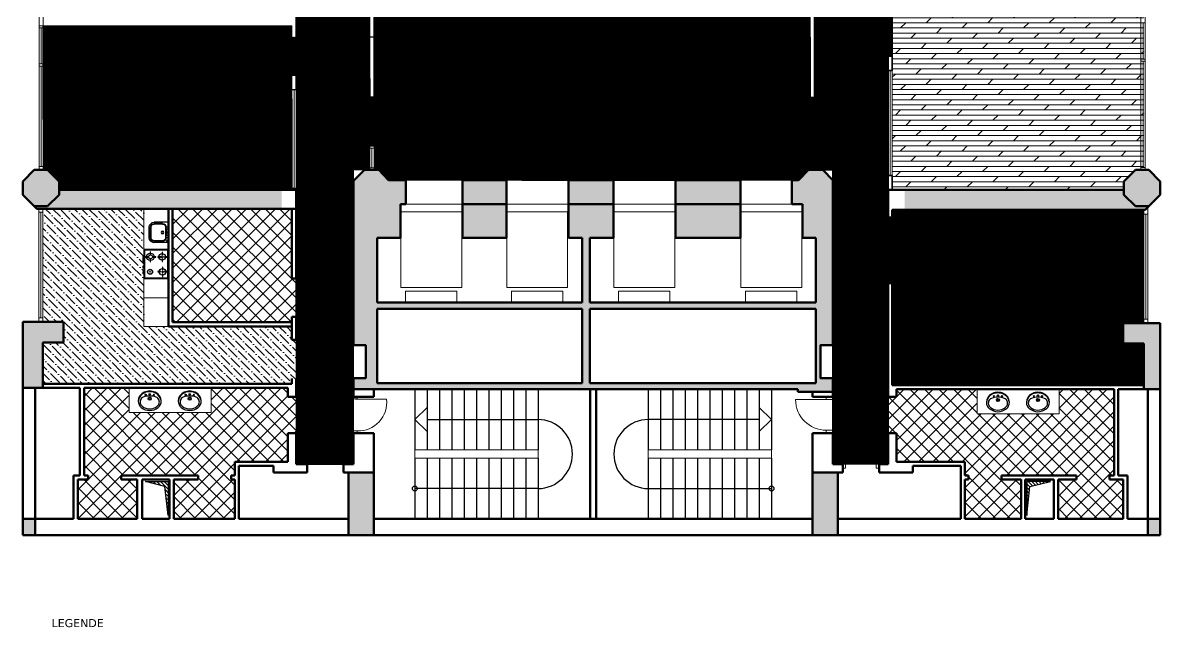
# Model space of a CAD drawing. Header units: millimetres. Extents: x 253 to 682, y -1208 to -847.
# Drawn here: x 324.19 to 351.91, y -1116.1 to -1101.37 of the extents above; entities that cross this region are included whole.
import ezdxf

# ---------------------------------------------------------------- set-up
doc = ezdxf.new("R2010")
doc.units = ezdxf.units.MM
doc.header["$LTSCALE"] = 10
doc.header["$MEASUREMENT"] = 0
for name, color, linetype in [('Escalier', 241, 'Continuous'), ('HACHURE', 252, 'Continuous'), ('REV-C', 251, 'Continuous'), ('sanetaire', 4, 'Continuous'), ('Sanitaire', 4, 'Continuous'), ('SANITAIRES', 4, 'Continuous')]:
    doc.layers.add(name, color=color, linetype=linetype)
for name, color, linetype, lineweight in [('faux  plafond', 143, 'Continuous', 9), ('men-porte', 30, 'Continuous', 5), ('Men_porte', 30, 'Continuous', 5), ('MUR', 5, 'Continuous', 50), ('mur-bas', 190, 'Continuous', 20), ('SANIT', 8, 'Continuous', 0)]:
    doc.layers.add(name, color=color, linetype=linetype, lineweight=lineweight)
doc.layers.add('hachures++', color=7, linetype='Continuous', lineweight=5, true_color=0xa8a8a8)
doc.styles.add('Verdana', font='verdana.ttf')
pattern_1 = [(315, (1110.29909, 345.88169), (0.176776695, 0.176776695), []), (45, (1110.29909, 345.88169), (-0.176776695, 0.176776695), [])]
pattern_2 = [(315, (1110.26909, 330.30169), (0.176776695, 0.176776695), []), (45, (1110.26909, 330.30169), (-0.176776695, 0.176776695), [])]
pattern_3 = [(45, (290606.838652, 332635.756721), (-0.00883883476483, 0.00883883476483), [])]
pattern_4 = [(45, (290654.832887, 332835.756721), (-0.00883883476483, 0.00883883476483), [])]

# ---------------------------------------------------------------- blocks, each defined once
blk = doc.blocks.new('A$C091A745A')
at = {"layer": 'Men_porte'}
for p, q in [((0.816, 0.85), (0.796, 0.85)), ((0.796, 0.85), (0.796, 0.1)), ((0.816, 0.1), (0.816, 0.85)), ((0, 0.1), (0, 0)), ((0.07, 0.1), (0, 0.1)), ((0, 0), (0.07, 0)), ((0.07, 0), (0.07, 0.1)), ((0.816, 0.1), (0.796, 0.1)), ((0.816, 0), (0.816, 0.1)), ((0.816, 0.1), (0.886, 0.1)), ((0.886, 0), (0.816, 0)), ((0.886, 0.1), (0.886, 0))]:
    blk.add_line(p, q, dxfattribs=at)
blk.add_arc((0.823, 0.097), 0.753, 90.5347, 179.7782, dxfattribs=at)
blk = doc.blocks.new('LA-JA')
at = {"layer": 'SANITAIRES'}
for centre, radius in [((-0.1, -0.093), 0.015), ((0, -0.187), 0.0375), ((0, -0.187), 0.023), ((0, -0.08), 0.0175), ((0.1, -0.093), 0.015)]:
    blk.add_circle(centre, radius, dxfattribs=at)
for centre, radius, start, end in [((0, -0.352), 0.352, 90, 112.7144), ((0, -0.352), 0.352, 67.2856, 90), ((-0.024, -0.278), 0.258, 172.5047, 172.5047), ((-0.045, -0.244), 0.235, 112.7144, 180), ((-0.08, -0.244), 0.2, 180, 230.9171), ((-0.024, -0.278), 0.258, 112.1793, 169.0033), ((-0.114, -0.262), 0.121, 110.3585, 207.069), ((0.024, -0.278), 0.258, 7.4953, 7.4953), ((0, -0.57), 0.45, 90, 110.3585), ((0, -0.352), 0.336, 90, 111.2533), ((0, -0.352), 0.336, 68.7467, 90), ((0, -0.57), 0.45, 69.6415, 90), ((0.024, -0.278), 0.258, 10.9967, 67.8207), ((0.045, -0.244), 0.235, 0, 67.2856), ((0.114, -0.262), 0.121, 332.931, 69.6415), ((0.08, -0.244), 0.2, 309.0829, 0), ((-0.08, -0.244), 0.16, 207.069, 230.9171), ((0, -0.146), 0.327, 230.9171, 270), ((0, -0.146), 0.287, 230.9171, 270), ((0, -0.146), 0.287, 270, 309.0829), ((0, -0.146), 0.327, 270, 309.0829), ((0.08, -0.244), 0.16, 309.0829, 332.931)]:
    blk.add_arc(centre, radius, start, end, dxfattribs=at)
blk = doc.blocks.new('LAV')
blk.add_blockref('LA-JA', (-0.003, 0.302))
blk = doc.blocks.new('ENCIMERA')
at = {"layer": 'SANIT', "ltscale": 0.5}
blk.add_blockref('LAV', (0.003, -0.067), dxfattribs=at)
blk = doc.blocks.new('treee')
at = {"layer": 'mur-bas', "ltscale": 2}
for p, q in [((0.6, 0), (0, 0)), ((0.6, -2), (0.6, 0)), ((0.6, -2), (0, -2))]:
    blk.add_line(p, q, dxfattribs=at)
at = {"layer": 'sanetaire', "ltscale": 0.5, "rotation": 90}
for p in [(0.311, -0.521), (0.311, -1.496)]:
    blk.add_blockref('ENCIMERA', p, dxfattribs=at)
blk = doc.blocks.new('etetetetet555')
at = {"layer": 'Sanitaire'}
for p, q in [((0.059, -0.148), (0.059, -0.155)), ((0.124, -0.148), (0.059, -0.148)), ((0.059, -0.155), (0.124, -0.155)), ((0.124, -0.155), (0.124, -0.148)), ((0.179, -0.032), (0.172, -0.032)), ((0.172, -0.032), (0.172, -0.097)), ((0.172, -0.097), (0.179, -0.097)), ((0.179, -0.193), (0.172, -0.193)), ((0.172, -0.193), (0.172, -0.259)), ((0.172, -0.259), (0.179, -0.259)), ((0.179, -0.097), (0.179, -0.032)), ((0.179, -0.259), (0.179, -0.193)), ((0.223, -0.148), (0.223, -0.155)), ((0.288, -0.148), (0.223, -0.148)), ((0.223, -0.155), (0.288, -0.155)), ((0.288, -0.155), (0.288, -0.148)), ((0.423, -0.14), (0.423, -0.147)), ((0.489, -0.14), (0.423, -0.14)), ((0.423, -0.147), (0.489, -0.147)), ((0.489, -0.147), (0.489, -0.14)), ((0.543, -0.032), (0.536, -0.032)), ((0.536, -0.032), (0.536, -0.097)), ((0.536, -0.097), (0.543, -0.097)), ((0.543, -0.193), (0.536, -0.193)), ((0.536, -0.193), (0.536, -0.259)), ((0.536, -0.259), (0.543, -0.259)), ((0.543, -0.097), (0.543, -0.032)), ((0.543, -0.259), (0.543, -0.193)), ((0.587, -0.14), (0.587, -0.147)), ((0.652, -0.14), (0.587, -0.14)), ((0.587, -0.147), (0.652, -0.147)), ((0.652, -0.147), (0.652, -0.14)), ((0.054, -0.437), (0.054, -0.444)), ((0.119, -0.437), (0.054, -0.437)), ((0.054, -0.444), (0.119, -0.444)), ((0.119, -0.444), (0.119, -0.437)), ((0.179, -0.311), (0.172, -0.311)), ((0.172, -0.311), (0.172, -0.376)), ((0.172, -0.376), (0.179, -0.376)), ((0.179, -0.49), (0.172, -0.49)), ((0.172, -0.49), (0.172, -0.555)), ((0.179, -0.376), (0.179, -0.311)), ((0.179, -0.555), (0.179, -0.49)), ((0.233, -0.437), (0.233, -0.444)), ((0.298, -0.437), (0.233, -0.437)), ((0.233, -0.444), (0.298, -0.444)), ((0.298, -0.444), (0.298, -0.437)), ((0.172, -0.555), (0.179, -0.555))]:
    blk.add_line(p, q, dxfattribs=at)
for points in [[(0.7, -0.6), (0.7, 0), (0, 0), (0, -0.6)], [(0.684, -0.584), (0.684, -0.016), (0.016, -0.016), (0.016, -0.584)], [(0.153, -0.622), (0.195, -0.622), (0.195, -0.603), (0.153, -0.603)], [(0.21, -0.622), (0.252, -0.622), (0.252, -0.603), (0.21, -0.603)], [(0.268, -0.622), (0.31, -0.622), (0.31, -0.603), (0.268, -0.603)], [(0.402, -0.622), (0.443, -0.622), (0.443, -0.603), (0.402, -0.603)], [(0.541, -0.622), (0.582, -0.622), (0.582, -0.603), (0.541, -0.603)]]:
    blk.add_lwpolyline(points, close=True, dxfattribs=at)
for centre, radius in [((0.176, -0.156), 0.0801), ((0.175, -0.15), 0.0236), ((0.541, -0.144), 0.0801), ((0.54, -0.142), 0.0186), ((0.175, -0.439), 0.0917), ((0.176, -0.434), 0.0464), ((0.54, -0.448), 0.0626), ((0.54, -0.448), 0.0554), ((0.54, -0.448), 0.00649)]:
    blk.add_circle(centre, radius, dxfattribs=at)
blk = doc.blocks.new('zrzerer')
at = {"layer": 'Sanitaire', "extrusion": (0, 0, -1)}
for p, q in [((0, 0), (0, -0.346)), ((0, 0), (0.497, 0)), ((0.376, 0), (0.376, -0.054)), ((0.497, 0), (0.497, -0.346)), ((0.03, -0.145), (0.03, -0.346)), ((0.044, -0.145), (0.044, -0.346)), ((0.122, 0), (0.122, -0.054)), ((0.376, -0.054), (0.122, -0.054)), ((0.376, -0.067), (0.122, -0.067)), ((0.172, -0.008), (0.326, -0.008)), ((0.172, -0.008), (0.172, -0.046)), ((0.326, -0.046), (0.172, -0.046)), ((0.326, -0.008), (0.326, -0.046)), ((0.454, -0.145), (0.454, -0.346)), ((0.467, -0.145), (0.467, -0.346)), ((0.376, -0.424), (0.122, -0.424)), ((0.376, -0.437), (0.122, -0.437)), ((0.376, -0.467), (0.122, -0.467))]:
    blk.add_line(p, q, dxfattribs=at)
for centre, radius in [((-0.249, -0.145), 0.0346), ((-0.249, -0.145), 0.025), ((-0.248, -0.026), 0.0117), ((-0.455, -0.026), 0.0173)]:
    blk.add_circle(centre, radius, dxfattribs=at)
for centre, radius, start, end in [((-0.122, -0.145), 0.091, 360, 90), ((-0.122, -0.145), 0.078, 360, 90), ((-0.376, -0.145), 0.091, 90, 180), ((-0.376, -0.145), 0.078, 90, 180), ((-0.122, -0.346), 0.122, 270, 360), ((-0.122, -0.346), 0.091, 270, 360), ((-0.122, -0.346), 0.078, 270, 360), ((-0.376, -0.346), 0.122, 180, 270), ((-0.376, -0.346), 0.091, 180, 270), ((-0.376, -0.346), 0.078, 180, 270)]:
    blk.add_arc(centre, radius, start, end, dxfattribs=at)

msp = doc.modelspace()

# ---------------------------------------------------------------- hatches: boundary and pattern name
at = {"layer": 'HACHURE', "ltscale": 0.02}
h = msp.add_hatch(dxfattribs=at)
h.set_pattern_fill('ANSI31', color=253, scale=0.1)
h.set_pattern_definition(pattern_4)
h.paths.add_polyline_path([(339.352, -1103.722), (340.852, -1103.722), (340.852, -1104.722), (340.852, -1105.202), (341.684, -1105.202), (342.352, -1105.202), (342.352, -1104.222), (341.852, -1104.222), (341.852, -1101.722), (343.382, -1101.722), (343.382, -1101.102), (340.852, -1101.102), (340.852, -1103.222), (335.852, -1103.222), (335.852, -1104.222), (331.352, -1104.222), (331.352, -1102.722), (332.652, -1102.722), (332.652, -1101.722), (330.752, -1101.715), (330.752, -1102.641), (330.852, -1102.648), (330.852, -1102.998), (330.852, -1105.442), (330.852, -1105.899), (330.852, -1107.225), (332.252, -1107.225), (332.252, -1105.221), (332.252, -1104.955), (332.518, -1104.955), (332.652, -1104.955), (332.652, -1104.378), (332.752, -1104.378), (332.752, -1104.955), (332.867, -1104.955), (333.107, -1105.202), (333.527, -1105.202), (334.907, -1105.202), (335.979, -1105.202), (336.352, -1105.202), (336.352, -1104.722), (339.352, -1104.722)])
h.paths.add_polyline_path([(335.347, -1101.102), (334.852, -1101.102), (334.852, -1101.722), (332.752, -1101.722), (332.752, -1102.722), (335.351, -1102.722)], flags=17)
h.paths.add_polyline_path([(335.339, -1097.002), (333.339, -1097.002), (333.339, -1098.243), (332.752, -1098.243), (332.752, -1100.222), (334.852, -1100.222), (334.852, -1101.002), (335.347, -1101.002)])
h.paths.add_polyline_path([(332.652, -1098.243), (331.852, -1098.243), (331.852, -1097.722), (330.852, -1097.722), (330.852, -1097.954), (330.772, -1097.954), (330.772, -1097.822), (327.859, -1097.822), (327.859, -1100.222), (330.752, -1100.222), (330.752, -1099.244), (330.752, -1098.894), (330.852, -1098.894), (330.852, -1099.244), (330.852, -1100.222), (332.652, -1100.222)])
h.paths.add_polyline_path([(325.852, -1097.822), (324.692, -1097.822), (324.692, -1100.222), (325.852, -1100.222)])
h.paths.add_polyline_path([(328.352, -1103.222), (330.752, -1103.222), (330.752, -1102.998), (330.752, -1102.648), (330.752, -1102.178), (330.752, -1101.708), (330.752, -1101.442), (327.352, -1101.442), (327.352, -1103.722), (324.692, -1103.722), (324.692, -1104.955), (324.797, -1104.955), (325.077, -1105.235), (325.077, -1105.442), (328.352, -1105.442)])
h.paths.add_polyline_path([(327.352, -1094.562), (325.852, -1094.562), (325.852, -1096.722), (327.352, -1096.722)])
h.paths.add_polyline_path([(329.852, -1092.722), (326.852, -1092.722), (326.852, -1094.482), (329.852, -1094.482)])
h.paths.add_polyline_path([(335.352, -1093.222), (331.352, -1093.222), (331.352, -1092.722), (330.852, -1092.722), (330.852, -1094.344), (330.852, -1094.694), (330.852, -1096.393), (330.852, -1096.664), (330.752, -1096.664), (330.752, -1096.722), (331.852, -1096.722), (331.852, -1095.222), (332.652, -1095.222), (332.652, -1095.037), (332.532, -1095.037), (332.252, -1094.757), (332.252, -1094.432), (332.532, -1094.152), (332.857, -1094.152), (333.279, -1094.152), (333.279, -1094.252), (334.079, -1094.252), (334.079, -1094.152), (335.352, -1094.152)])
h.paths.add_polyline_path([(335.692, -1086.502), (333.352, -1086.502), (333.352, -1089.722), (335.692, -1089.722)])
edge = h.paths.add_edge_path()
edge.add_line((337.352, -1090.222), (335.772, -1090.222))
edge.add_line((335.772, -1090.222), (335.772, -1091.622))
edge.add_line((335.772, -1091.622), (335.84, -1091.622))
edge.add_line((335.84, -1091.622), (335.84, -1090.682))
edge.add_arc((335.84, -1091.622), 0.94, 0, 90, ccw=False)
edge.add_line((336.78, -1091.622), (337.08, -1091.622))
edge.add_line((337.08, -1091.622), (337.352, -1091.622))
edge.add_line((337.352, -1091.622), (337.352, -1090.222))
edge = h.paths.add_edge_path()
edge.add_line((337.352, -1091.722), (337.08, -1091.722))
edge.add_line((337.08, -1091.722), (336.78, -1091.722))
edge.add_line((336.78, -1091.722), (336.78, -1091.622))
edge.add_arc((335.84, -1091.622), 0.94, 0, 90)
edge.add_line((335.84, -1090.682), (335.84, -1091.622))
edge.add_line((335.84, -1091.622), (335.84, -1091.722))
edge.add_line((335.84, -1091.722), (335.852, -1091.722))
edge.add_line((335.852, -1091.722), (335.852, -1092.722))
edge.add_line((335.852, -1092.722), (336.852, -1092.722))
edge.add_line((336.852, -1092.722), (336.852, -1093.522))
edge.add_line((336.852, -1093.522), (338.37, -1093.522))
edge.add_line((338.37, -1093.522), (338.37, -1093.622))
edge.add_line((338.37, -1093.622), (339.17, -1093.622))
edge.add_line((339.17, -1093.622), (339.17, -1093.522))
edge.add_line((339.17, -1093.522), (339.382, -1093.522))
edge.add_line((339.382, -1093.522), (339.482, -1093.522))
edge.add_line((339.482, -1093.522), (340.352, -1093.522))
edge.add_line((340.352, -1093.522), (340.352, -1092.222))
edge.add_line((340.352, -1092.222), (337.352, -1092.222))
edge.add_line((337.352, -1092.222), (337.352, -1091.722))
h.paths.add_polyline_path([(340.242, -1086.502), (335.772, -1086.502), (335.772, -1087.222), (338.352, -1087.222), (338.352, -1089.722), (340.242, -1089.722)])
h = msp.add_hatch(dxfattribs=at)
h.set_pattern_fill('ANSI31', color=96, scale=0.1)
h.set_pattern_definition(pattern_3)
h.paths.add_polyline_path([(335.347, -1101.002), (335.81, -1101.002), (335.81, -1101.102), (335.347, -1101.102), (335.352, -1103.222), (340.852, -1103.222), (340.852, -1101.102), (339.282, -1101.102), (339.282, -1100.802), (336.852, -1100.802), (336.852, -1101.102), (336.61, -1101.102), (336.61, -1101.002), (336.752, -1101.002), (336.752, -1097.002), (335.339, -1097.002)])
h = msp.add_hatch(dxfattribs=at)
h.set_pattern_fill('ANSI31', color=96, scale=0.1)
h.set_pattern_definition(pattern_3)
h.paths.add_polyline_path([(342.352, -1105.202), (342.352, -1104.222), (344.352, -1104.222), (344.352, -1101.222), (343.482, -1101.222), (343.482, -1100.694), (343.382, -1100.694), (343.382, -1099.894), (343.482, -1099.894), (343.482, -1099.722), (344.352, -1099.722), (344.352, -1100.222), (345.282, -1100.222), (345.282, -1100.582), (345.382, -1100.582), (345.382, -1102.182), (345.282, -1102.182), (345.282, -1105.222), (343.932, -1105.222), (343.932, -1104.955), (343.343, -1104.955), (343.096, -1105.202)])
h = msp.add_hatch(dxfattribs=at)
h.set_pattern_fill('ANSI31', color=96, scale=0.1)
h.set_pattern_definition(pattern_3)
h.paths.add_polyline_path([(332.652, -1101.722), (332.652, -1100.222), (330.852, -1100.222), (330.852, -1101.722)])
h.paths.add_polyline_path([(332.752, -1101.102), (332.752, -1101.722), (334.852, -1101.722), (334.852, -1101.102)])
h.paths.add_polyline_path([(332.752, -1100.222), (332.752, -1101.002), (334.852, -1101.002), (334.852, -1100.222)])
h = msp.add_hatch(dxfattribs=at)
h.set_pattern_fill('ANSI31', color=253, scale=0.1)
h.set_pattern_definition(pattern_4)
h.paths.add_polyline_path([(344.352, -1101.222), (343.482, -1101.222), (343.482, -1101.722), (344.352, -1101.722)])
h.paths.add_polyline_path([(344.852, -1105.222), (343.932, -1105.222), (343.932, -1105.887), (343.932, -1108.722), (345.282, -1108.722), (345.282, -1107.722), (344.852, -1107.722)])
h = msp.add_hatch(dxfattribs=at)
h.set_pattern_fill('ANSI31', color=96, scale=0.1)
h.set_pattern_definition(pattern_3)
h.paths.add_polyline_path([(324.692, -1101.442), (327.352, -1101.442), (327.352, -1103.722), (324.692, -1103.722)])
h = msp.add_hatch(dxfattribs=at)
h.set_pattern_fill('ANSI31', color=250, scale=0.1)
h.set_pattern_definition(pattern_3)
h.paths.add_polyline_path([(343.382, -1103.178), (343.382, -1101.722), (341.852, -1101.722), (341.852, -1104.222), (344.352, -1104.222), (344.352, -1101.722), (343.482, -1101.722), (343.482, -1103.178)])
h = msp.add_hatch(dxfattribs=at)
h.set_pattern_fill('ANSI31', color=250, scale=0.1)
h.set_pattern_definition(pattern_3)
h.paths.add_polyline_path([(332.752, -1102.722), (332.752, -1103.178), (332.652, -1103.178), (332.652, -1102.722), (331.352, -1102.722), (331.352, -1104.222), (335.852, -1104.222), (335.852, -1103.222), (335.352, -1103.222), (335.351, -1102.722)])
h = msp.add_hatch(dxfattribs=at)
h.set_pattern_fill('ANSI31', color=250, scale=0.1)
h.set_pattern_definition(pattern_3)
h.paths.add_polyline_path([(330.752, -1105.442), (328.352, -1105.442), (328.352, -1103.222), (330.752, -1103.222)])
h = msp.add_hatch(dxfattribs=at)
h.set_pattern_fill('ANSI31', color=250, scale=0.1)
h.set_pattern_definition(pattern_3)
h.paths.add_polyline_path([(340.852, -1104.722), (339.352, -1104.722), (339.352, -1103.722), (340.852, -1103.722)])
h.paths.add_polyline_path([(336.352, -1105.202), (340.852, -1105.202), (340.852, -1104.722), (336.352, -1104.722)])
h = msp.add_hatch(dxfattribs=at)
h.set_pattern_fill('ANSI31', color=250, scale=0.1)
h.set_pattern_definition(pattern_3)
h.paths.add_polyline_path([(344.852, -1105.222), (344.852, -1107.722), (351.512, -1107.722), (351.512, -1105.929), (345.382, -1105.929), (345.382, -1106.118), (345.282, -1106.118), (345.282, -1105.222)])
h = msp.add_hatch(dxfattribs=at)
h.set_pattern_fill('ANSI31', color=250, scale=0.1)
h.set_pattern_definition(pattern_3)
h.paths.add_polyline_path([(330.852, -1112.128), (332.252, -1112.128), (332.252, -1107.225), (330.852, -1107.225)])
h = msp.add_hatch(dxfattribs=at)
h.set_pattern_fill('ANSI31', color=253, scale=0.1)
h.set_pattern_definition(pattern_4)
h.paths.add_polyline_path([(351.512, -1109.189), (351.012, -1109.189), (351.012, -1108.689), (351.512, -1108.689), (351.512, -1107.722), (345.382, -1107.722), (345.382, -1110.199), (351.512, -1110.199)])
h = msp.add_hatch(dxfattribs=at)
h.set_pattern_fill('ANSI31', color=250, scale=0.1)
h.set_pattern_definition(pattern_3)
h.paths.add_polyline_path([(345.282, -1112.128), (343.932, -1112.128), (343.932, -1108.722), (345.282, -1108.722)])
at = {"layer": 'hachures++', "ltscale": 3}
h = msp.add_hatch(dxfattribs=at)
h.set_pattern_fill('DOLMIT', color=32, scale=0.5)
h.set_pattern_definition([(0, (290754.83289, 332835.75672), (0, 0.125), []), (45, (290754.8329, 332835.75672), (-0.24999999958, 0.24999999958), [0.1767766953, -0.3535533906])])
h.paths.add_polyline_path([(351.512, -1104.955), (351.512, -1098.752), (346.293, -1098.752), (346.293, -1098.652), (345.493, -1098.652), (345.493, -1098.752), (345.382, -1098.752), (345.382, -1105.442), (351.027, -1105.442), (351.027, -1105.235), (351.307, -1104.955)])
at = {"layer": 'hachures++'}
h = msp.add_hatch(color=256, dxfattribs=at)
h.dxf.hatch_style = 1
h.paths.add_polyline_path([(325.077, -1105.235), (324.797, -1104.955), (324.472, -1104.955), (324.192, -1105.235), (324.192, -1105.56), (324.472, -1105.84), (324.797, -1105.84), (325.077, -1105.56)])
h = msp.add_hatch(color=256, dxfattribs=at)
h.dxf.hatch_style = 1
h.paths.add_polyline_path([(337.826, -1108.339), (337.826, -1110.151), (332.827, -1110.151), (332.827, -1108.339)], flags=16)
h.paths.add_polyline_path([(338.015, -1108.339), (343.516, -1108.339), (343.516, -1110.151), (338.015, -1110.151)], flags=16)
h.paths.add_polyline_path([(343.048, -1105.202), (343.048, -1105.792), (343.194, -1105.792), (343.194, -1106.608), (343.516, -1106.608), (343.516, -1108.189), (338.015, -1108.189), (338.015, -1106.608), (338.589, -1106.608), (338.589, -1105.792), (337.489, -1105.792), (337.489, -1106.608), (337.826, -1106.608), (337.826, -1108.189), (332.827, -1108.189), (332.827, -1106.608), (333.397, -1106.608), (333.397, -1105.202), (333.107, -1105.202), (332.867, -1104.955), (332.518, -1104.955), (332.252, -1105.221), (332.252, -1109.228), (332.552, -1109.228), (332.552, -1110.028), (332.252, -1110.028), (332.252, -1110.301), (343.079, -1110.301), (343.079, -1110.364), (343.932, -1110.364), (343.932, -1110.028), (343.632, -1110.028), (343.632, -1109.228), (343.932, -1109.228), (343.932, -1105.202)])
h.paths.add_polyline_path([(343.712, -1105.202), (343.932, -1105.202), (343.692, -1104.955), (343.343, -1104.955), (343.095, -1105.203)])
h = msp.add_hatch(color=256, dxfattribs=at)
h.dxf.hatch_style = 1
h.paths.add_polyline_path([(351.912, -1105.235), (351.632, -1104.955), (351.307, -1104.955), (351.027, -1105.235), (351.027, -1105.56), (351.307, -1105.84), (351.632, -1105.84), (351.912, -1105.56)])
h = msp.add_hatch(color=256, dxfattribs=at)
h.dxf.hatch_style = 1
h.paths.add_polyline_path([(330.502, -1105.899), (330.502, -1105.442), (325.077, -1105.442), (325.077, -1105.56), (324.797, -1105.84), (324.472, -1105.84), (324.531, -1105.899)])
h = msp.add_hatch(color=256, dxfattribs=at)
h.dxf.hatch_style = 1
h.paths.add_polyline_path([(342.933, -1105.202), (342.933, -1105.792), (343.048, -1105.792), (343.048, -1105.202)])
h.paths.add_polyline_path([(340.099, -1105.202), (340.099, -1105.792), (341.684, -1105.792), (341.684, -1105.202)])
h.paths.add_polyline_path([(337.489, -1105.202), (337.489, -1105.792), (338.589, -1105.792), (338.589, -1105.202)])
h.paths.add_polyline_path([(334.907, -1105.202), (334.907, -1105.792), (335.979, -1105.792), (335.979, -1105.202)])
h.paths.add_polyline_path([(333.527, -1105.792), (333.527, -1105.202), (333.397, -1105.202), (333.397, -1105.792)])
h = msp.add_hatch(color=256, dxfattribs=at)
h.dxf.hatch_style = 1
h.paths.add_polyline_path([(351.512, -1105.929), (351.632, -1105.84), (351.307, -1105.84), (351.027, -1105.56), (351.027, -1105.442), (345.682, -1105.442), (345.682, -1105.929)])
at = {"layer": 'hachures++', "ltscale": 2}
h = msp.add_hatch(dxfattribs=at)
h.set_pattern_fill('ANSI36', color=3, angle=270)
h.set_pattern_definition([(315, (290754.83289, 332835.75672), (0.243067956033, -0.066291260736), [0.3125, -0.0625, 0, -0.0625])])
h.paths.add_polyline_path([(330.752, -1108.769), (330.752, -1109.099), (330.852, -1109.099), (330.852, -1110.039), (330.752, -1110.039), (330.752, -1110.169), (324.682, -1110.169), (324.682, -1109.159), (325.182, -1109.159), (325.182, -1108.659), (324.682, -1108.659), (324.682, -1105.899), (327.142, -1105.899), (327.142, -1108.769)])
h = msp.add_hatch(dxfattribs=at)
h.set_pattern_fill('ANSI37', color=256, scale=2, angle=270)
h.set_pattern_definition([(315, (290654.83289, 332835.75672), (0.1767766953, 0.1767766953), []), (45, (290654.83289, 332835.75672), (-0.1767766953, 0.1767766953), [])])
h.paths.add_polyline_path([(327.842, -1108.669), (327.842, -1105.899), (330.752, -1105.899), (330.752, -1107.599), (330.852, -1107.599), (330.852, -1108.539), (330.752, -1108.539), (330.752, -1108.669)])
at = {"layer": 'hachures++'}
h = msp.add_hatch(color=256, dxfattribs=at)
h.dxf.hatch_style = 1
h.paths.add_polyline_path([(335.979, -1105.792), (334.907, -1105.792), (334.907, -1106.608), (335.979, -1106.608)])
h.paths.add_polyline_path([(341.684, -1105.792), (340.099, -1105.792), (340.099, -1106.608), (341.684, -1106.608)])
h = msp.add_hatch(color=256, dxfattribs=at)
h.dxf.hatch_style = 1
h.paths.add_polyline_path([(324.192, -1113.459), (324.192, -1113.859), (324.492, -1113.859), (324.492, -1113.459)])
h.paths.add_polyline_path([(324.192, -1108.659), (324.192, -1110.269), (324.682, -1110.269), (324.682, -1109.159), (325.182, -1109.159), (325.182, -1108.659)])
h = msp.add_hatch(color=256, dxfattribs=at)
h.dxf.hatch_style = 1
h.paths.add_polyline_path([(351.912, -1113.859), (351.912, -1113.459), (351.612, -1113.459), (351.612, -1113.859)])
h.paths.add_polyline_path([(351.912, -1110.299), (351.912, -1108.689), (351.012, -1108.689), (351.012, -1109.189), (351.512, -1109.189), (351.512, -1110.299)])
at = {"layer": 'hachures++', "ltscale": 2}
h = msp.add_hatch(dxfattribs=at)
h.set_pattern_fill('ANSI37', color=256, scale=2, angle=270)
h.set_pattern_definition(pattern_2)
h.paths.add_polyline_path([(329.36, -1112.399), (329.36, -1112.069), (330.652, -1112.069), (330.652, -1111.368), (330.852, -1111.368), (330.852, -1110.482), (330.652, -1110.482), (330.652, -1110.269), (328.782, -1110.269), (328.782, -1110.869), (326.782, -1110.869), (326.782, -1110.269), (325.686, -1110.269), (325.686, -1112.399), (325.768, -1112.399), (325.786, -1112.499), (326.587, -1112.499), (326.587, -1112.399)])
h = msp.add_hatch(dxfattribs=at)
h.set_pattern_fill('ANSI37', color=256, scale=2, angle=270)
h.set_pattern_definition(pattern_1)
h.paths.add_polyline_path([(347.152, -1112.399), (347.152, -1112.069), (345.482, -1112.069), (345.482, -1111.368), (345.282, -1111.368), (345.282, -1110.482), (345.482, -1110.482), (345.482, -1110.299), (347.452, -1110.299), (347.452, -1110.899), (349.452, -1110.899), (349.452, -1110.299), (350.785, -1110.299), (350.785, -1112.399)])
h = msp.add_hatch(dxfattribs=at)
h.set_pattern_fill('ANSI37', color=256, scale=2, angle=270)
h.set_pattern_definition(pattern_2)
h.paths.add_polyline_path([(327.87, -1112.499), (327.87, -1113.459), (329.36, -1113.459), (329.36, -1112.499), (329.27, -1112.499), (329.27, -1112.399), (328.47, -1112.399), (328.47, -1112.499)])
at = {"layer": 'hachures++'}
h = msp.add_hatch(color=256, dxfattribs=at)
h.dxf.hatch_style = 1
h.paths.add_polyline_path([(332.748, -1113.859), (332.748, -1112.328), (332.127, -1112.328), (332.127, -1113.859)])
h.paths.add_polyline_path([(344.056, -1113.859), (344.056, -1112.328), (343.436, -1112.328), (343.436, -1113.859)])
at = {"layer": 'hachures++', "ltscale": 2}
h = msp.add_hatch(dxfattribs=at)
h.set_pattern_fill('ANSI37', color=256, scale=2, angle=270)
h.set_pattern_definition(pattern_1)
h.paths.add_polyline_path([(348.522, -1112.499), (348.522, -1113.459), (347.152, -1113.459), (347.152, -1112.499), (347.242, -1112.499), (347.242, -1112.399), (348.042, -1112.399), (348.042, -1112.499)])
h = msp.add_hatch(dxfattribs=at)
h.set_pattern_fill('ANSI37', color=256, scale=2, angle=270)
h.set_pattern_definition(pattern_1)
h.paths.add_polyline_path([(349.421, -1112.499), (349.421, -1113.459), (351.012, -1113.459), (351.012, -1112.499), (350.672, -1112.499), (350.672, -1112.399), (349.872, -1112.399), (349.872, -1112.499)])
h = msp.add_hatch(dxfattribs=at)
h.set_pattern_fill('ANSI37', color=256, scale=2, angle=270)
h.set_pattern_definition(pattern_2)
h.paths.add_polyline_path([(325.53, -1113.459), (325.53, -1112.499), (326.981, -1112.499), (326.981, -1113.459)])
at = {"layer": 'hachures++'}
h = msp.add_hatch(dxfattribs=at)
h.set_pattern_fill('ANSI31', color=256, scale=0.5, angle=-90)
h.set_pattern_definition([(315, (333223.998664, -291312.29964), (0.044194173824, 0.044194173824), [])])
h.paths.add_polyline_path([(327.181, -1112.549), (327.734, -1112.549), (327.734, -1113.374), (327.658, -1112.67)])
h = msp.add_hatch(dxfattribs=at)
h.set_pattern_fill('ANSI31', color=256, scale=0.5, angle=-90)
h.set_pattern_definition([(315, (333223.486, -291312.29964), (0.044194173824, 0.044194173824), [])])
h.paths.add_polyline_path([(349.241, -1112.549), (348.658, -1112.549), (348.658, -1113.374), (348.734, -1112.67)])

# ---------------------------------------------------------------- linework, layer by layer
at = {"layer": 'Escalier'}
for p, q in [((333.748, -1110.301), (333.748, -1111.78)), ((334.048, -1110.301), (334.048, -1111.78)), ((334.348, -1110.301), (334.348, -1111.78)), ((334.648, -1110.301), (334.648, -1111.78)), ((334.948, -1110.301), (334.948, -1111.78)), ((335.248, -1110.301), (335.248, -1111.78)), ((335.548, -1110.301), (335.548, -1111.78)), ((335.848, -1110.301), (335.848, -1111.78)), ((336.148, -1110.301), (336.148, -1111.78)), ((336.448, -1110.301), (336.448, -1111.78)), ((336.748, -1110.301), (336.748, -1111.78)), ((339.436, -1110.301), (339.436, -1111.78)), ((339.736, -1110.301), (339.736, -1111.78)), ((340.036, -1110.301), (340.036, -1111.78)), ((340.336, -1110.301), (340.336, -1111.78)), ((340.636, -1110.301), (340.636, -1111.78)), ((340.936, -1110.301), (340.936, -1111.78)), ((341.236, -1110.301), (341.236, -1111.78)), ((341.536, -1110.301), (341.536, -1111.78)), ((341.836, -1110.301), (341.836, -1111.78)), ((342.136, -1110.301), (342.136, -1111.78)), ((342.436, -1110.301), (342.436, -1111.78)), ((333.748, -1111.04), (334.048, -1110.749)), ((342.436, -1111.04), (342.136, -1110.749)), ((333.748, -1111.04), (334.048, -1111.332)), ((334.048, -1111.04), (336.748, -1111.04)), ((342.136, -1111.04), (339.436, -1111.04)), ((342.436, -1111.04), (342.136, -1111.332)), ((333.748, -1111.98), (333.748, -1113.459)), ((334.048, -1111.98), (334.048, -1113.459)), ((334.348, -1111.98), (334.348, -1113.459)), ((334.648, -1111.98), (334.648, -1113.459)), ((334.948, -1111.98), (334.948, -1113.459)), ((335.248, -1111.98), (335.248, -1113.459)), ((335.548, -1111.98), (335.548, -1113.459)), ((335.848, -1111.98), (335.848, -1113.459)), ((336.148, -1111.98), (336.148, -1113.459)), ((336.448, -1111.98), (336.448, -1113.459)), ((336.748, -1111.98), (336.748, -1113.459)), ((339.436, -1111.98), (339.436, -1113.459)), ((339.736, -1111.98), (339.736, -1113.459)), ((340.036, -1111.98), (340.036, -1113.459)), ((340.336, -1111.98), (340.336, -1113.459)), ((340.636, -1111.98), (340.636, -1113.459)), ((340.936, -1111.98), (340.936, -1113.459)), ((341.236, -1111.98), (341.236, -1113.459)), ((341.536, -1111.98), (341.536, -1113.459)), ((341.836, -1111.98), (341.836, -1113.459)), ((342.136, -1111.98), (342.136, -1113.459)), ((342.436, -1111.98), (342.436, -1113.459)), ((336.748, -1112.719), (333.748, -1112.719)), ((339.436, -1112.719), (342.436, -1112.719))]:
    msp.add_line(p, q, dxfattribs=at)
for centre in [(333.748, -1112.719), (342.436, -1112.719)]:
    msp.add_circle(centre, 0.06, dxfattribs=at)
for centre, start, end in [((336.748, -1111.88), 270, 90), ((339.436, -1111.88), 90, 270)]:
    msp.add_arc(centre, 0.84, start, end, dxfattribs=at)
at = {"layer": 'faux  plafond', "lineweight": 30, "ltscale": 2}
for p, q in [((332.518, -1104.955), (332.252, -1104.955)), ((332.252, -1105.221), (332.252, -1104.955)), ((343.692, -1104.955), (343.932, -1104.955)), ((343.932, -1105.202), (343.932, -1104.955))]:
    msp.add_line(p, q, dxfattribs=at)
at = {"layer": 'HACHURE', "ltscale": 0.02}
for points in [[(335.347, -1101.002), (335.339, -1097.002), (336.752, -1097.002), (336.752, -1101.002), (336.61, -1101.002), (336.61, -1101.102), (336.852, -1101.102), (336.852, -1100.802), (339.282, -1100.802), (339.282, -1101.102), (340.852, -1101.102), (340.852, -1103.222), (335.352, -1103.222), (335.347, -1101.102)], [(345.282, -1099.722), (345.282, -1100.582), (345.382, -1100.582), (345.382, -1102.182), (345.282, -1102.182), (345.282, -1105.222), (343.932, -1105.222), (343.932, -1104.955), (343.343, -1104.955), (343.096, -1105.202), (342.352, -1105.202), (342.352, -1104.222), (344.352, -1104.222), (344.352, -1101.222), (343.482, -1101.222), (343.482, -1100.694), (343.382, -1100.694), (343.382, -1099.894), (343.482, -1099.894), (343.482, -1099.722), (344.352, -1099.722)], [(334.852, -1101.102), (334.852, -1101.722), (330.852, -1101.722), (330.852, -1100.222), (334.852, -1100.222), (334.852, -1101.002)], [(343.482, -1101.722), (344.352, -1101.722), (344.352, -1104.222), (341.852, -1104.222), (341.852, -1101.722), (343.382, -1101.722)], [(343.382, -1101.722), (343.382, -1103.178), (343.482, -1103.178), (343.482, -1101.722)], [(332.652, -1102.722), (331.352, -1102.722), (331.352, -1104.222), (335.852, -1104.222), (335.852, -1103.222)], [(332.652, -1102.722), (332.652, -1103.178), (332.752, -1103.178), (332.752, -1102.722)], [(335.351, -1102.722), (332.752, -1102.722)], [(339.352, -1104.722), (339.352, -1103.722), (340.852, -1103.722), (340.852, -1104.722)], [(339.352, -1104.722), (336.352, -1104.722), (336.352, -1105.202), (340.852, -1105.202), (340.852, -1104.722)], [(351.912, -1111.847), (351.912, -1113.859), (349.863, -1113.859)]]:
    msp.add_lwpolyline(points, dxfattribs=at)
for points in [[(324.692, -1101.442), (327.352, -1101.442), (327.352, -1103.722), (324.692, -1103.722)], [(330.752, -1105.442), (328.352, -1105.442), (328.352, -1103.222), (330.752, -1103.222)], [(344.852, -1105.222), (344.852, -1107.722), (351.512, -1107.722), (351.512, -1105.929), (345.382, -1105.929), (345.382, -1106.118), (345.282, -1106.118), (345.282, -1105.222)], [(330.852, -1112.128), (332.252, -1112.128), (332.252, -1107.225), (330.852, -1107.225)], [(345.282, -1112.128), (343.932, -1112.128), (343.932, -1108.722), (345.282, -1108.722)]]:
    msp.add_lwpolyline(points, close=True, dxfattribs=at)
at = {"layer": 'HACHURE'}
for points in [[(327.181, -1112.549), (327.734, -1112.549), (327.734, -1113.374), (327.658, -1112.67), (327.181, -1112.549)], [(327.181, -1112.549), (327.734, -1112.549), (327.734, -1113.374), (327.658, -1112.67), (327.181, -1112.549)], [(349.241, -1112.549), (348.658, -1112.549), (348.658, -1113.374), (348.734, -1112.67), (349.241, -1112.549)], [(349.241, -1112.549), (348.658, -1112.549), (348.658, -1113.374), (348.734, -1112.67), (349.241, -1112.549)]]:
    msp.add_lwpolyline(points, dxfattribs=at)
at = {"layer": 'hachures++', "ltscale": 3}
for p, q in [((330.752, -1102.648), (330.752, -1101.708)), ((330.852, -1102.648), (330.852, -1101.708))]:
    msp.add_line(p, q, dxfattribs=at)
at = {"layer": 'hachures++', "ltscale": 2}
msp.add_line((330.852, -1109.099), (330.852, -1110.039), dxfattribs=at)
at = {"layer": 'hachures++', "ltscale": 3}
msp.add_lwpolyline([(345.382, -1102.182), (345.382, -1100.582)], dxfattribs=at)
at = {"layer": 'men-porte', "lineweight": 30, "ltscale": 3}
for p, q in [((343.382, -1103.178), (343.382, -1101.002)), ((343.482, -1103.178), (343.482, -1101.002)), ((332.652, -1103.178), (332.652, -1101.102)), ((332.752, -1103.178), (332.752, -1101.102)), ((324.692, -1101.442), (330.752, -1101.442)), ((330.752, -1101.708), (330.752, -1101.442)), ((330.752, -1102.648), (330.852, -1102.648)), ((330.752, -1102.998), (330.852, -1102.998)), ((332.752, -1103.178), (332.652, -1103.178)), ((343.382, -1103.178), (343.482, -1103.178))]:
    msp.add_line(p, q, dxfattribs=at)
at = {"layer": 'men-porte', "ltscale": 3}
for points in [[(324.592, -1097.742), (324.592, -1104.955)], [(324.692, -1097.742), (324.692, -1104.955)], [(324.592, -1104.872), (324.692, -1104.872)], [(330.752, -1105.399), (330.852, -1105.399)]]:
    msp.add_lwpolyline(points, dxfattribs=at)
at = {"layer": 'men-porte', "lineweight": 30, "ltscale": 3}
for points in [[(330.852, -1101.362), (330.852, -1101.708)], [(330.752, -1102.998), (330.752, -1102.648)], [(330.852, -1102.998), (330.852, -1102.648)]]:
    msp.add_lwpolyline(points, dxfattribs=at)
at = {"layer": 'Men_porte'}
for p, q in [((351.442, -1098.652), (351.442, -1104.955)), ((351.542, -1098.552), (351.542, -1104.955)), ((324.642, -1101.492), (324.642, -1101.904)), ((324.642, -1101.492), (324.642, -1102.372)), ((351.492, -1101.372), (351.492, -1102.252)), ((324.642, -1102.422), (324.642, -1104.872)), ((351.492, -1102.302), (351.492, -1104.892)), ((324.582, -1108.659), (324.582, -1105.899)), ((324.582, -1105.982), (324.682, -1105.982)), ((324.632, -1108.559), (324.632, -1105.982)), ((324.682, -1108.659), (324.682, -1105.899)), ((324.582, -1108.559), (324.682, -1108.559)), ((343.844, -1110.55), (343.024, -1110.55))]:
    msp.add_line(p, q, dxfattribs=at)
at = {"layer": 'Men_porte', "lineweight": 35, "ltscale": 2}
for p, q in [((345.382, -1102.182), (345.282, -1102.182)), ((345.382, -1102.532), (345.282, -1102.532))]:
    msp.add_line(p, q, dxfattribs=at)
at = {"layer": 'Men_porte', "ltscale": 2}
for p, q in [((345.282, -1105.092), (345.282, -1102.532)), ((345.332, -1105.092), (345.332, -1102.532)), ((345.382, -1105.092), (345.382, -1102.532)), ((330.752, -1105.442), (330.752, -1102.998)), ((330.802, -1105.399), (330.802, -1102.998)), ((330.852, -1105.442), (330.852, -1102.998)), ((332.652, -1104.955), (332.652, -1104.378)), ((332.752, -1104.378), (332.652, -1104.378)), ((332.752, -1104.428), (332.652, -1104.428)), ((332.702, -1104.905), (332.702, -1104.428)), ((332.752, -1104.955), (332.752, -1104.378)), ((343.382, -1104.955), (343.382, -1104.378)), ((343.382, -1104.378), (343.482, -1104.378)), ((343.382, -1104.428), (343.482, -1104.428)), ((343.432, -1104.905), (343.432, -1104.428)), ((343.482, -1104.955), (343.482, -1104.378)), ((332.752, -1104.905), (332.652, -1104.905)), ((343.382, -1104.905), (343.482, -1104.905)), ((351.442, -1104.892), (351.542, -1104.892)), ((333.527, -1105.202), (334.907, -1105.202)), ((335.979, -1105.202), (337.489, -1105.202)), ((338.589, -1105.202), (340.099, -1105.202)), ((341.684, -1105.202), (342.933, -1105.202)), ((333.527, -1105.792), (334.907, -1105.792)), ((335.979, -1105.792), (337.489, -1105.792)), ((338.589, -1105.792), (340.099, -1105.792)), ((341.684, -1105.792), (342.933, -1105.792)), ((351.512, -1108.689), (351.512, -1105.929)), ((351.612, -1108.689), (351.612, -1105.86)), ((351.612, -1106.029), (351.512, -1106.029)), ((351.562, -1108.589), (351.562, -1106.029)), ((351.512, -1108.589), (351.612, -1108.589))]:
    msp.add_line(p, q, dxfattribs=at)
at = {"layer": 'Men_porte'}
for points in [[(324.592, -1101.442), (324.692, -1101.442)], [(324.592, -1101.492), (324.692, -1101.492)], [(351.442, -1101.372), (351.542, -1101.372)], [(324.592, -1102.372), (324.692, -1102.372)], [(324.592, -1102.422), (324.692, -1102.422)], [(351.442, -1102.252), (351.542, -1102.252)], [(351.442, -1102.302), (351.542, -1102.302)]]:
    msp.add_lwpolyline(points, dxfattribs=at)
at = {"layer": 'Men_porte', "lineweight": 35, "ltscale": 2}
for points in [[(345.282, -1102.182), (345.282, -1102.532)], [(345.382, -1102.532), (345.382, -1102.182)], [(345.282, -1105.092), (345.382, -1105.092)], [(345.282, -1105.092), (345.282, -1105.442)], [(345.382, -1105.092), (345.382, -1105.442)]]:
    msp.add_lwpolyline(points, dxfattribs=at)
at = {"layer": 'Men_porte'}
for points in [[(332.344, -1110.482), (332.344, -1110.536), (332.252, -1110.536), (332.252, -1110.482)], [(343.773, -1110.482), (343.932, -1110.482), (343.932, -1110.55), (343.773, -1110.55)], [(332.344, -1111.314), (332.344, -1111.368), (332.252, -1111.368), (332.252, -1111.314)], [(343.773, -1111.3), (343.932, -1111.3), (343.932, -1111.368), (343.773, -1111.368)]]:
    msp.add_lwpolyline(points, close=True, dxfattribs=at)
msp.add_lwpolyline([(332.344, -1111.314, 0.461572), (333.056, -1110.541), (332.297, -1110.541)], format="xyb", dxfattribs=at)
msp.add_arc((343.773, -1110.55), 0.749, 180, 270, dxfattribs=at)
at = {"layer": 'MUR', "ltscale": 2}
for p, q in [((324.472, -1104.955), (324.192, -1105.235)), ((324.797, -1104.955), (324.472, -1104.955)), ((325.077, -1105.235), (324.797, -1104.955)), ((351.307, -1104.955), (351.027, -1105.235)), ((351.632, -1104.955), (351.307, -1104.955)), ((351.912, -1105.235), (351.632, -1104.955)), ((324.192, -1105.56), (324.192, -1105.235)), ((351.027, -1105.235), (351.027, -1105.56)), ((351.912, -1105.56), (351.912, -1105.235)), ((324.797, -1105.84), (325.077, -1105.56)), ((351.027, -1105.56), (351.307, -1105.84)), ((351.542, -1105.929), (351.912, -1105.56)), ((324.797, -1105.84), (324.472, -1105.84)), ((351.632, -1105.84), (351.307, -1105.84))]:
    msp.add_line(p, q, dxfattribs=at)
at = {"layer": 'MUR'}
for p, q in [((332.518, -1104.955), (332.252, -1105.221)), ((332.518, -1104.955), (332.867, -1104.955)), ((332.518, -1104.955), (332.867, -1104.955)), ((332.867, -1104.955), (333.107, -1105.202)), ((343.343, -1104.955), (343.096, -1105.202)), ((343.343, -1104.955), (343.692, -1104.955)), ((343.343, -1104.955), (343.692, -1104.955)), ((343.692, -1104.955), (343.932, -1105.202)), ((325.077, -1105.235), (325.077, -1105.56)), ((330.852, -1105.442), (325.077, -1105.442)), ((330.852, -1105.442), (330.852, -1105.899)), ((332.252, -1109.228), (332.252, -1105.221)), ((333.107, -1105.202), (333.527, -1105.202)), ((333.527, -1105.792), (333.527, -1105.202)), ((334.907, -1105.202), (335.979, -1105.202)), ((334.907, -1105.792), (334.907, -1105.202)), ((335.979, -1105.792), (335.979, -1105.202)), ((337.489, -1105.202), (338.589, -1105.202)), ((337.489, -1105.792), (337.489, -1105.202)), ((338.589, -1105.792), (338.589, -1105.202)), ((340.099, -1105.202), (341.684, -1105.202)), ((340.099, -1105.792), (340.099, -1105.202)), ((341.684, -1105.792), (341.684, -1105.202)), ((342.933, -1105.202), (343.096, -1105.202)), ((342.933, -1105.792), (342.933, -1105.202)), ((343.932, -1109.228), (343.932, -1105.202)), ((343.932, -1105.887), (343.932, -1105.221)), ((351.027, -1105.442), (345.282, -1105.442)), ((345.282, -1105.442), (345.282, -1105.929)), ((324.531, -1105.899), (324.192, -1105.56)), ((330.852, -1105.899), (324.531, -1105.899)), ((327.742, -1108.769), (327.742, -1105.899)), ((327.842, -1108.669), (327.842, -1105.899)), ((330.752, -1107.599), (330.752, -1105.899)), ((330.852, -1107.599), (330.852, -1105.899)), ((333.527, -1105.792), (333.397, -1105.792)), ((333.397, -1105.792), (333.397, -1106.608)), ((335.979, -1105.792), (334.907, -1105.792)), ((334.907, -1105.792), (334.907, -1106.608)), ((335.979, -1105.792), (335.979, -1106.608)), ((338.589, -1105.792), (337.489, -1105.792)), ((337.489, -1105.792), (337.489, -1106.608)), ((338.589, -1105.792), (338.589, -1106.608)), ((341.684, -1105.792), (340.099, -1105.792)), ((340.099, -1105.792), (340.099, -1106.608)), ((341.684, -1105.792), (341.684, -1106.608)), ((343.194, -1105.792), (342.933, -1105.792)), ((343.194, -1105.792), (343.194, -1106.608)), ((345.282, -1106.118), (345.282, -1105.929)), ((351.542, -1105.929), (345.382, -1105.929)), ((345.382, -1106.118), (345.382, -1105.929)), ((333.397, -1106.608), (332.827, -1106.608)), ((332.827, -1108.189), (332.827, -1106.608)), ((335.979, -1106.608), (334.907, -1106.608)), ((337.489, -1106.608), (337.826, -1106.608)), ((337.826, -1108.189), (337.826, -1106.608)), ((338.015, -1106.608), (338.015, -1108.189)), ((338.015, -1106.608), (338.589, -1106.608)), ((340.099, -1106.608), (341.684, -1106.608)), ((343.194, -1106.608), (343.516, -1106.608)), ((343.516, -1106.608), (343.516, -1108.189)), ((345.282, -1110.199), (345.282, -1107.058)), ((345.382, -1107.058), (345.282, -1107.058)), ((345.382, -1110.199), (345.382, -1107.058)), ((330.752, -1107.599), (330.852, -1107.599)), ((337.826, -1108.189), (332.827, -1108.189)), ((343.518, -1108.189), (338.015, -1108.189)), ((332.827, -1108.339), (332.827, -1110.151)), ((337.826, -1108.339), (332.827, -1108.339)), ((337.826, -1110.151), (337.826, -1108.339)), ((338.015, -1108.339), (338.015, -1110.151)), ((343.518, -1108.339), (338.015, -1108.339)), ((343.516, -1108.339), (343.516, -1110.151)), ((324.192, -1108.659), (324.682, -1108.659)), ((324.192, -1108.659), (324.192, -1113.859)), ((324.682, -1108.659), (325.182, -1108.659)), ((325.182, -1108.659), (325.182, -1109.159)), ((327.742, -1108.769), (330.752, -1108.769)), ((327.842, -1108.669), (330.752, -1108.669)), ((330.752, -1109.099), (330.752, -1108.539)), ((330.852, -1109.099), (330.852, -1108.539)), ((351.512, -1108.689), (351.912, -1108.689)), ((351.912, -1110.299), (351.912, -1108.689)), ((324.682, -1109.159), (324.682, -1110.269)), ((325.182, -1109.159), (324.682, -1109.159)), ((330.752, -1109.099), (330.852, -1109.099)), ((351.512, -1110.299), (351.512, -1109.189)), ((324.682, -1110.169), (330.752, -1110.169)), ((330.752, -1110.169), (330.752, -1110.039)), ((330.852, -1110.169), (330.852, -1110.039)), ((330.852, -1110.482), (330.852, -1110.169)), ((332.252, -1110.482), (332.252, -1110.028)), ((332.827, -1110.151), (337.826, -1110.151)), ((338.015, -1110.151), (343.518, -1110.151)), ((343.932, -1110.482), (343.932, -1110.028)), ((324.192, -1110.269), (324.682, -1110.269)), ((324.492, -1110.269), (324.492, -1113.859)), ((324.682, -1110.269), (325.586, -1110.269)), ((325.586, -1112.399), (325.586, -1110.269)), ((325.686, -1110.269), (330.652, -1110.269)), ((325.686, -1112.399), (325.686, -1110.269)), ((330.652, -1110.482), (330.652, -1110.269)), ((332.252, -1110.301), (343.079, -1110.301)), ((332.748, -1110.482), (332.748, -1110.301)), ((338.017, -1113.459), (338.017, -1110.301)), ((338.167, -1113.459), (338.167, -1110.301)), ((343.079, -1110.301), (343.079, -1110.364)), ((343.079, -1110.364), (343.932, -1110.364)), ((343.436, -1110.364), (343.436, -1110.482)), ((345.282, -1110.299), (345.282, -1110.199)), ((345.282, -1110.482), (345.282, -1110.299)), ((351.512, -1110.199), (345.382, -1110.199)), ((345.482, -1110.482), (345.482, -1110.299)), ((350.785, -1110.299), (345.482, -1110.299)), ((350.785, -1112.399), (350.785, -1110.299)), ((351.512, -1110.299), (350.885, -1110.299)), ((350.885, -1112.399), (350.885, -1110.299)), ((351.912, -1110.299), (351.512, -1110.299)), ((351.612, -1110.299), (351.612, -1113.859)), ((351.912, -1110.299), (351.912, -1113.859)), ((330.852, -1110.482), (330.652, -1110.482)), ((332.252, -1110.482), (332.748, -1110.482)), ((343.436, -1110.482), (343.932, -1110.482)), ((345.282, -1110.482), (345.482, -1110.482)), ((330.652, -1112.069), (330.652, -1111.368)), ((330.852, -1111.368), (330.652, -1111.368)), ((330.852, -1112.128), (330.852, -1111.368)), ((332.252, -1112.128), (332.252, -1111.368)), ((332.252, -1111.368), (332.748, -1111.368)), ((332.748, -1111.368), (332.748, -1113.859)), ((343.932, -1111.368), (343.436, -1111.368)), ((343.436, -1111.368), (343.436, -1113.859)), ((343.932, -1112.128), (343.932, -1111.368)), ((345.282, -1112.128), (345.282, -1111.368)), ((345.282, -1111.368), (345.482, -1111.368)), ((345.482, -1112.069), (345.482, -1111.368)), ((330.302, -1112.069), (329.36, -1112.069)), ((330.652, -1112.069), (329.36, -1112.069)), ((329.36, -1112.069), (329.36, -1112.399)), ((345.482, -1112.069), (347.152, -1112.069)), ((347.152, -1112.069), (347.152, -1112.399)), ((325.43, -1113.459), (325.43, -1112.399)), ((325.586, -1112.399), (325.43, -1112.399)), ((325.786, -1112.399), (325.686, -1112.399)), ((325.786, -1112.399), (325.786, -1112.499)), ((328.47, -1112.399), (326.587, -1112.399)), ((326.587, -1112.499), (326.587, -1112.399)), ((326.981, -1112.399), (326.981, -1112.399)), ((328.47, -1112.399), (328.47, -1112.499)), ((329.36, -1112.399), (329.27, -1112.399)), ((329.27, -1112.399), (329.27, -1112.499)), ((330.302, -1112.169), (329.46, -1112.169)), ((329.46, -1112.169), (329.46, -1113.459)), ((330.302, -1112.328), (330.302, -1112.169)), ((331.123, -1112.328), (330.302, -1112.328)), ((331.123, -1112.128), (330.852, -1112.128)), ((331.123, -1112.128), (331.123, -1112.328)), ((332.008, -1112.128), (332.252, -1112.128)), ((332.008, -1112.128), (332.008, -1112.328)), ((332.008, -1112.328), (332.452, -1112.328)), ((332.127, -1113.859), (332.127, -1112.328)), ((332.127, -1112.328), (332.748, -1112.328)), ((344.056, -1112.328), (343.436, -1112.328)), ((344.175, -1112.128), (343.932, -1112.128)), ((344.175, -1112.328), (344.056, -1112.328)), ((344.056, -1113.859), (344.056, -1112.328)), ((344.175, -1112.128), (344.175, -1112.328)), ((345.061, -1112.128), (345.282, -1112.128)), ((345.061, -1112.128), (345.061, -1112.328)), ((345.061, -1112.328), (345.882, -1112.328)), ((345.882, -1112.328), (345.882, -1112.169)), ((345.882, -1112.169), (347.052, -1112.169)), ((347.052, -1112.169), (347.052, -1113.459)), ((347.152, -1112.399), (347.242, -1112.399)), ((347.242, -1112.399), (347.242, -1112.499)), ((348.042, -1112.399), (349.872, -1112.399)), ((348.042, -1112.399), (348.042, -1112.499)), ((349.421, -1112.399), (349.421, -1112.399)), ((349.872, -1112.499), (349.872, -1112.399)), ((350.672, -1112.399), (350.785, -1112.399)), ((350.672, -1112.399), (350.672, -1112.499)), ((350.885, -1112.399), (351.112, -1112.399)), ((351.112, -1113.459), (351.112, -1112.399)), ((325.53, -1113.459), (325.53, -1112.499)), ((325.786, -1112.499), (325.53, -1112.499)), ((326.981, -1112.499), (326.587, -1112.499)), ((326.981, -1113.459), (326.981, -1112.499)), ((327.77, -1112.499), (327.101, -1112.499)), ((327.101, -1113.459), (327.101, -1112.499)), ((327.77, -1113.459), (327.77, -1112.499)), ((328.47, -1112.499), (327.87, -1112.499)), ((327.87, -1113.459), (327.87, -1112.499)), ((329.36, -1112.499), (329.27, -1112.499)), ((329.36, -1112.499), (329.36, -1113.459)), ((347.152, -1112.499), (347.242, -1112.499)), ((347.152, -1112.499), (347.152, -1113.459)), ((348.042, -1112.499), (348.522, -1112.499)), ((348.522, -1113.459), (348.522, -1112.499)), ((348.622, -1112.499), (349.321, -1112.499)), ((348.622, -1113.459), (348.622, -1112.499)), ((349.321, -1113.459), (349.321, -1112.499)), ((349.421, -1112.499), (349.872, -1112.499)), ((349.421, -1113.459), (349.421, -1112.499)), ((350.672, -1112.499), (351.012, -1112.499)), ((351.012, -1113.459), (351.012, -1112.499)), ((325.43, -1113.459), (324.192, -1113.459)), ((325.017, -1113.459), (325.43, -1113.459)), ((326.981, -1113.459), (325.53, -1113.459)), ((327.77, -1113.459), (327.101, -1113.459)), ((329.36, -1113.459), (327.87, -1113.459)), ((329.46, -1113.459), (332.127, -1113.459)), ((332.748, -1113.459), (343.436, -1113.459)), ((344.056, -1113.459), (347.052, -1113.459)), ((347.152, -1113.459), (348.522, -1113.459)), ((347.152, -1113.459), (348.522, -1113.459)), ((348.622, -1113.459), (349.321, -1113.459)), ((348.622, -1113.459), (349.321, -1113.459)), ((349.421, -1113.459), (351.012, -1113.459)), ((349.421, -1113.459), (351.012, -1113.459)), ((351.112, -1113.459), (351.912, -1113.459)), ((324.192, -1113.859), (351.912, -1113.859))]:
    msp.add_line(p, q, dxfattribs=at)
for points in [[(345.382, -1106.118), (345.282, -1106.118)], [(330.752, -1108.539), (330.852, -1108.539)], [(351.512, -1108.689), (351.012, -1108.689), (351.012, -1109.189), (351.512, -1109.189)], [(332.252, -1110.028), (332.552, -1110.028), (332.552, -1109.228), (332.252, -1109.228)], [(343.932, -1110.028), (343.632, -1110.028), (343.632, -1109.228), (343.932, -1109.228)]]:
    msp.add_lwpolyline(points, dxfattribs=at)
at = {"layer": 'mur-bas', "ltscale": 2}
for p, q in [((327.142, -1105.899), (327.142, -1108.769)), ((327.742, -1108.069), (327.142, -1108.069)), ((327.142, -1108.769), (327.742, -1108.769))]:
    msp.add_line(p, q, dxfattribs=at)
at = {"layer": 'mur-bas'}
for p, q in [((336.748, -1111.78), (333.748, -1111.78)), ((333.748, -1111.98), (333.748, -1111.78)), ((336.748, -1111.98), (336.748, -1111.78)), ((339.436, -1111.78), (342.436, -1111.78)), ((339.436, -1111.98), (339.436, -1111.78)), ((342.436, -1111.98), (342.436, -1111.78)), ((336.748, -1111.98), (333.748, -1111.98)), ((339.436, -1111.98), (342.436, -1111.98))]:
    msp.add_line(p, q, dxfattribs=at)
for points in [[(334.888, -1105.979), (334.888, -1107.823), (333.406, -1107.823), (333.406, -1105.979)], [(337.47, -1105.979), (337.47, -1107.823), (335.988, -1107.823), (335.988, -1105.979)], [(340.08, -1105.979), (340.08, -1107.823), (338.598, -1107.823), (338.598, -1105.979)], [(343.175, -1105.979), (343.175, -1107.823), (341.693, -1107.823), (341.693, -1105.979)], [(334.77, -1107.907), (334.77, -1108.171), (333.517, -1108.171), (333.517, -1107.907)], [(337.352, -1107.907), (337.352, -1108.171), (336.099, -1108.171), (336.099, -1107.907)], [(339.962, -1107.907), (339.962, -1108.171), (338.709, -1108.171), (338.709, -1107.907)], [(343.057, -1107.907), (343.057, -1108.171), (341.804, -1108.171), (341.804, -1107.907)]]:
    msp.add_lwpolyline(points, close=True, dxfattribs=at)
at = {"layer": 'REV-C', "ltscale": 0.02}
msp.add_line((330.852, -1108.539), (330.852, -1107.599), dxfattribs=at)
at = {"layer": 'REV-C'}
msp.add_lwpolyline([(332.008, -1112.128), (331.123, -1112.128)], dxfattribs=at)

# ---------------------------------------------------------------- block references
at = {"rotation": 270}
for p in [(328.782, -1110.269), (349.452, -1110.299)]:
    msp.add_blockref('treee', p, dxfattribs=at)
msp.add_blockref('A$C091A745A', (344.175, -1112.228))
at = {"layer": 'Sanitaire', "rotation": 270}
for name, p in [('zrzerer', (327.742, -1106.23)), ('etetetetet555', (327.742, -1106.898))]:
    msp.add_blockref(name, p, dxfattribs=at)

# ---------------------------------------------------------------- texts
at = {"style": 'Verdana'}
msp.add_text('LEGENDE', height=0.195, dxfattribs=at).set_placement((324.895, -1116.098))

doc.saveas('drawing.dxf')
